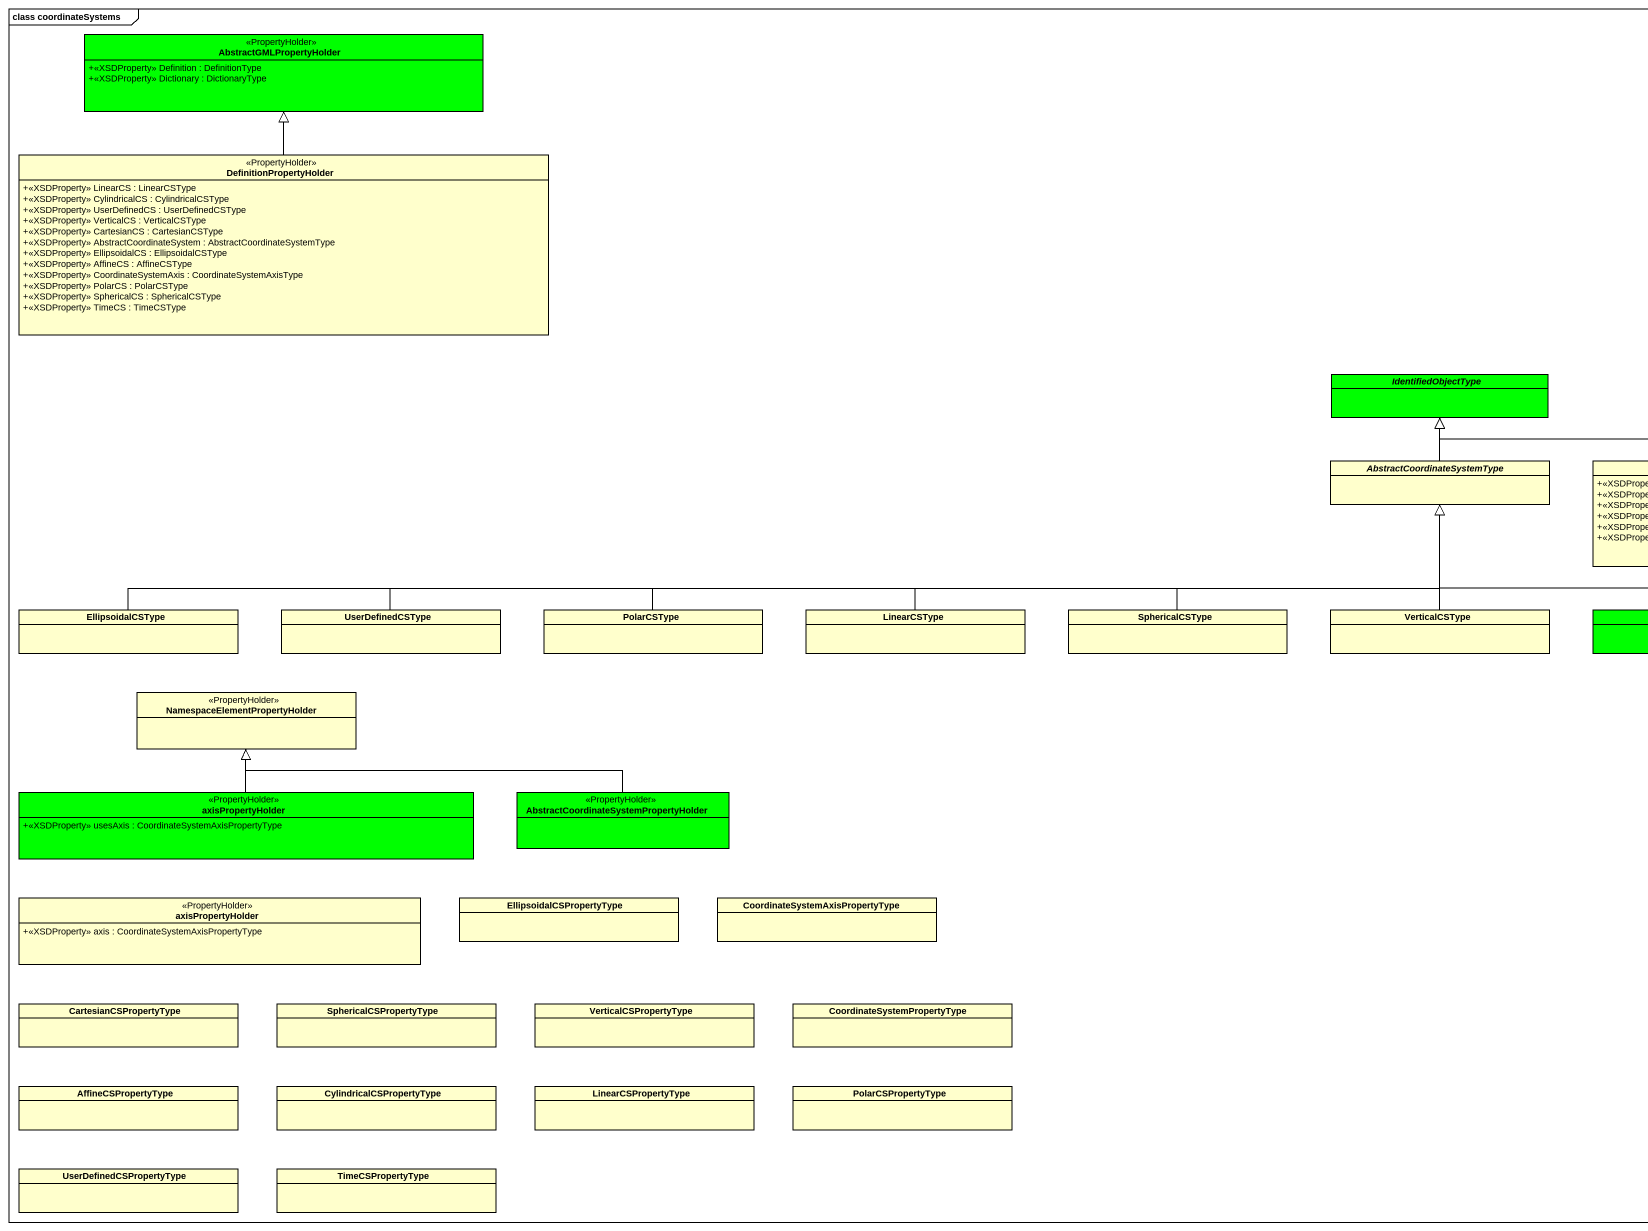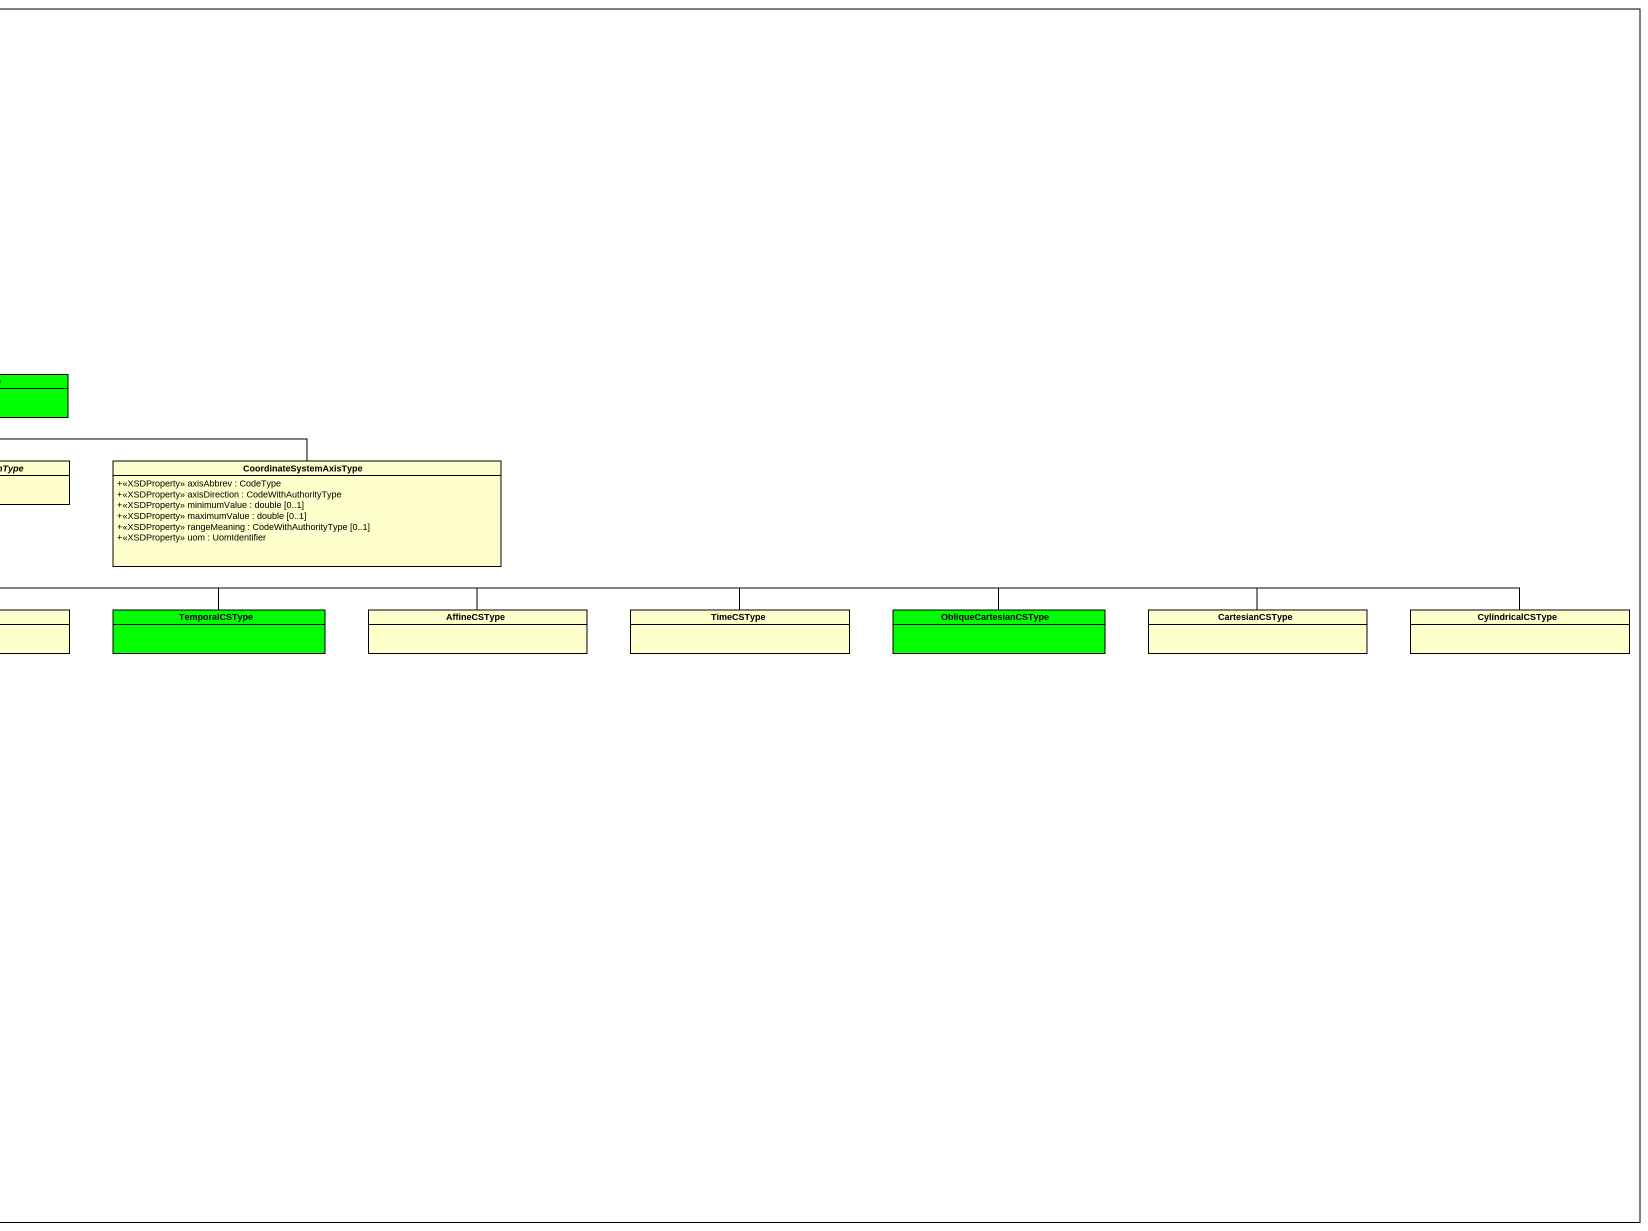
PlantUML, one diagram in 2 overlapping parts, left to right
@startuml
mainframe class coordinateSystems
hide circle
hide empty members
skinparam classAttributeIconSize 0
class AbstractGMLPropertyHolder <<PropertyHolder>> #00FF00 {
  +<<XSDProperty>> Definition : DefinitionType
  +<<XSDProperty>> Dictionary : DictionaryType
}
class DefinitionPropertyHolder <<PropertyHolder>> {
  +<<XSDProperty>> LinearCS : LinearCSType
  +<<XSDProperty>> CylindricalCS : CylindricalCSType
  +<<XSDProperty>> UserDefinedCS : UserDefinedCSType
  +<<XSDProperty>> VerticalCS : VerticalCSType
  +<<XSDProperty>> CartesianCS : CartesianCSType
  +<<XSDProperty>> AbstractCoordinateSystem : AbstractCoordinateSystemType
  +<<XSDProperty>> EllipsoidalCS : EllipsoidalCSType
  +<<XSDProperty>> AffineCS : AffineCSType
  +<<XSDProperty>> CoordinateSystemAxis : CoordinateSystemAxisType
  +<<XSDProperty>> PolarCS : PolarCSType
  +<<XSDProperty>> SphericalCS : SphericalCSType
  +<<XSDProperty>> TimeCS : TimeCSType
}
abstract class IdentifiedObjectType #00FF00
abstract class AbstractCoordinateSystemType
class CoordinateSystemAxisType {
  +<<XSDProperty>> axisAbbrev : CodeType
  +<<XSDProperty>> axisDirection : CodeWithAuthorityType
  +<<XSDProperty>> minimumValue : double [0..1]
  +<<XSDProperty>> maximumValue : double [0..1]
  +<<XSDProperty>> rangeMeaning : CodeWithAuthorityType [0..1]
  +<<XSDProperty>> uom : UomIdentifier
}
class EllipsoidalCSType
class UserDefinedCSType
class PolarCSType
class LinearCSType
class SphericalCSType
class VerticalCSType
class TemporalCSType #00FF00
class AffineCSType
class TimeCSType
class ObliqueCartesianCSType #00FF00
class CartesianCSType
class CylindricalCSType
class "NamespaceElementPropertyHolder" as NamespaceElementPropertyHold <<PropertyHolder>>
class axisPropertyHolder <<PropertyHolder>> #00FF00 {
  +<<XSDProperty>> usesAxis : CoordinateSystemAxisPropertyType
}
class "AbstractCoordinateSystemPropertyHolder" as AbstractCoordinateSystemProp <<PropertyHolder>> #00FF00
class "axisPropertyHolder" as axisPropertyHolder_2 <<PropertyHolder>> {
  +<<XSDProperty>> axis : CoordinateSystemAxisPropertyType
}
class EllipsoidalCSPropertyType
class "CoordinateSystemAxisPropertyType" as CoordinateSystemAxisProperty
class CartesianCSPropertyType
class SphericalCSPropertyType
class VerticalCSPropertyType
class CoordinateSystemPropertyType
class AffineCSPropertyType
class CylindricalCSPropertyType
class LinearCSPropertyType
class PolarCSPropertyType
class UserDefinedCSPropertyType
class TimeCSPropertyType
DefinitionPropertyHolder -up-|> AbstractGMLPropertyHolder
AbstractCoordinateSystemType -up-|> IdentifiedObjectType
CoordinateSystemAxisType -left-|> IdentifiedObjectType
EllipsoidalCSType -right-|> AbstractCoordinateSystemType
UserDefinedCSType -right-|> AbstractCoordinateSystemType
PolarCSType -right-|> AbstractCoordinateSystemType
LinearCSType -right-|> AbstractCoordinateSystemType
SphericalCSType -right-|> AbstractCoordinateSystemType
VerticalCSType -up-|> AbstractCoordinateSystemType
TemporalCSType -left-|> AbstractCoordinateSystemType
AffineCSType -left-|> AbstractCoordinateSystemType
TimeCSType -left-|> AbstractCoordinateSystemType
ObliqueCartesianCSType -left-|> AbstractCoordinateSystemType
CartesianCSType -left-|> AbstractCoordinateSystemType
CylindricalCSType -left-|> AbstractCoordinateSystemType
axisPropertyHolder -up-|> NamespaceElementPropertyHold
AbstractCoordinateSystemProp -left-|> NamespaceElementPropertyHold
@enduml
